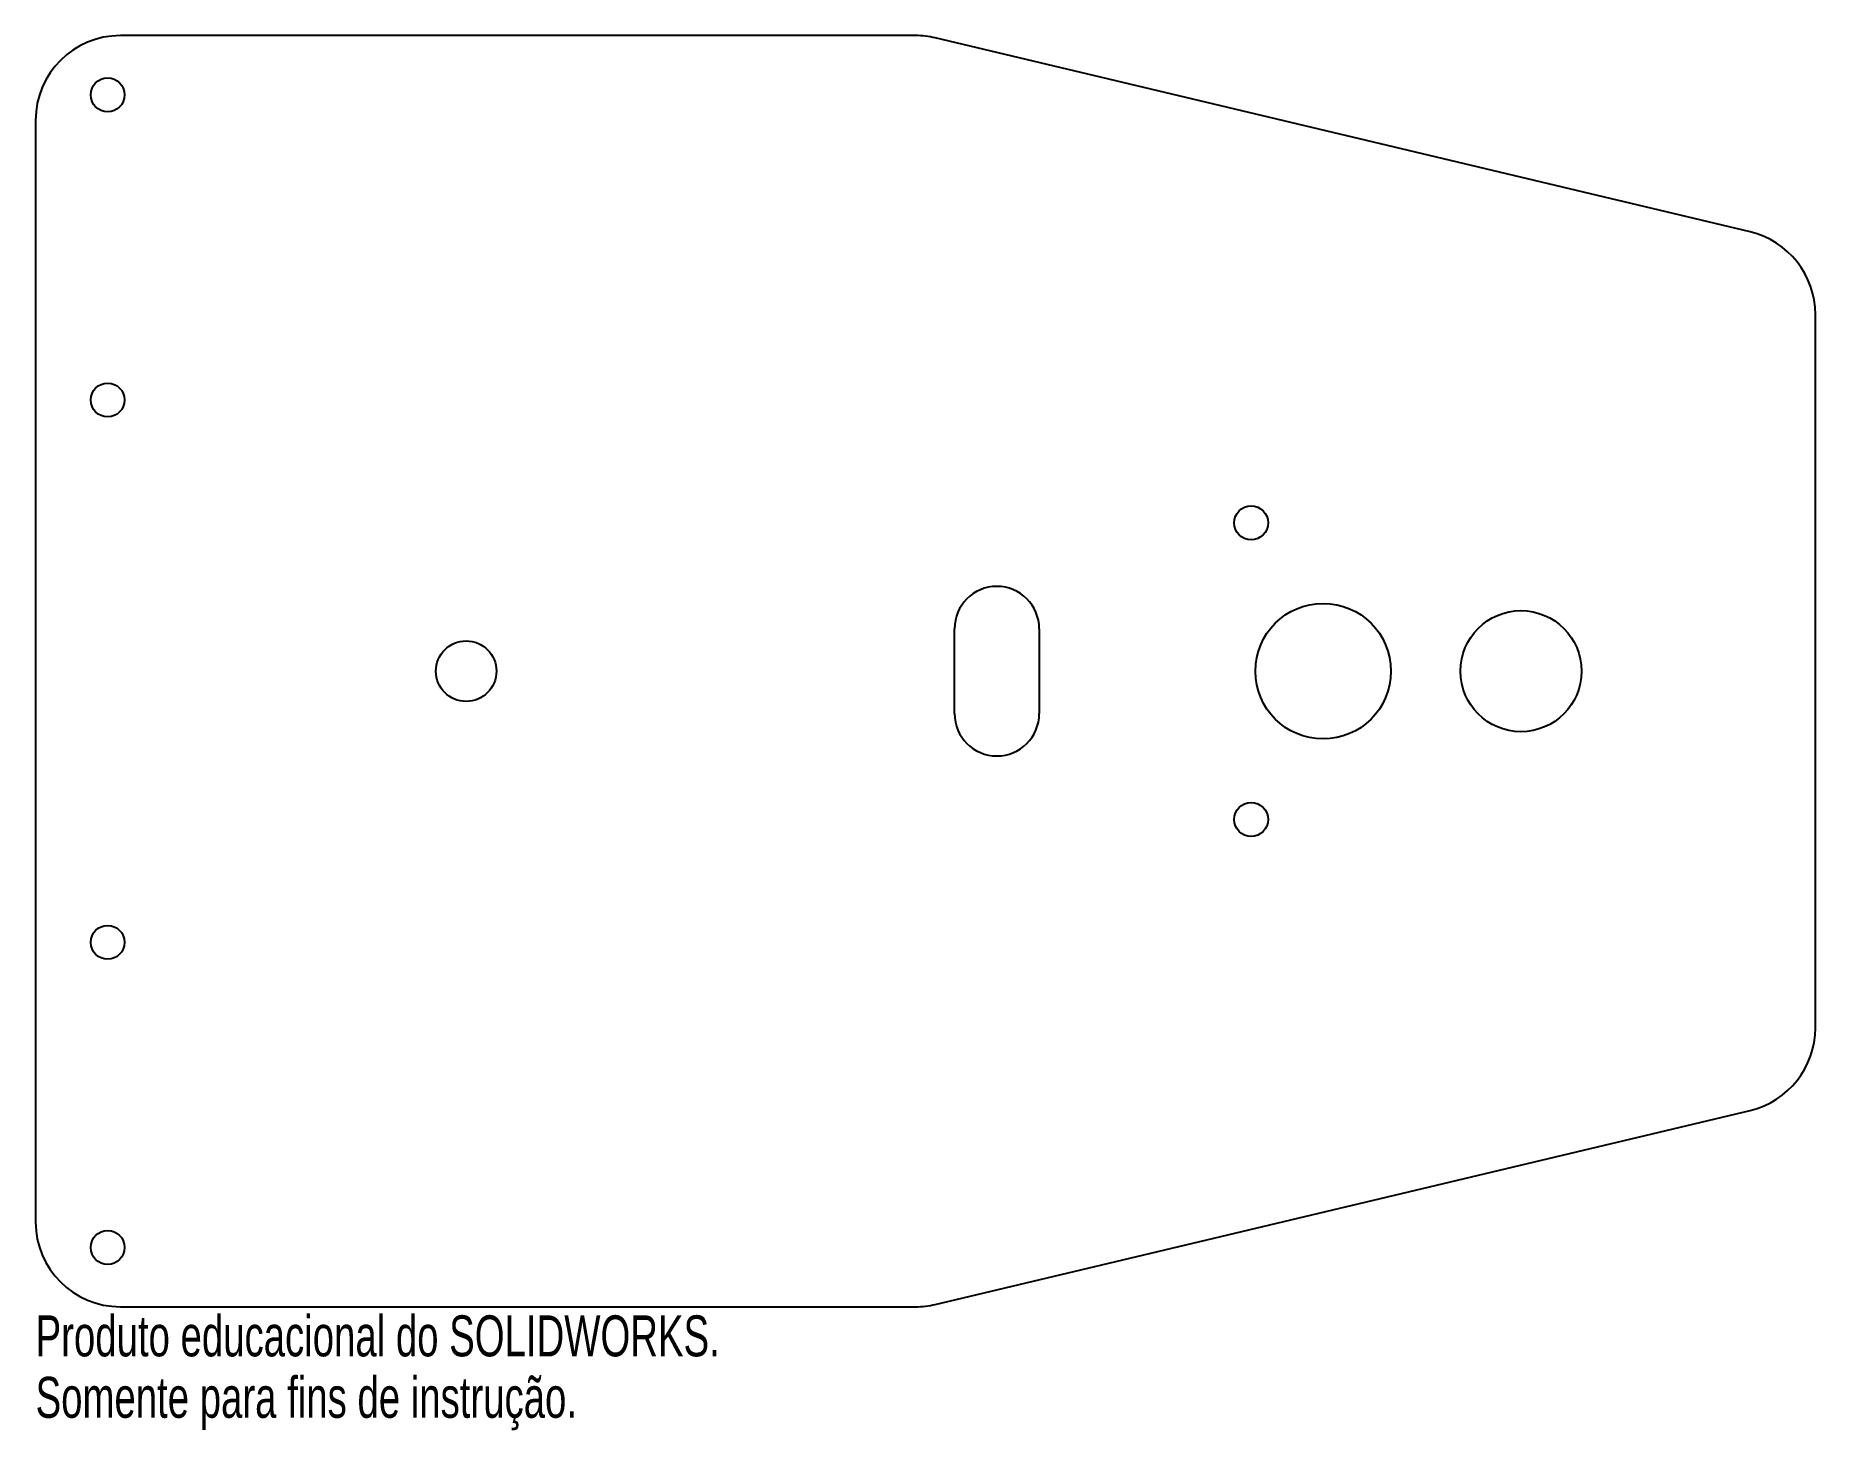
# Model space of a CAD drawing. Header units: millimetres. Extents: x 0 to 210, y -90 to 75.
import ezdxf

# ---------------------------------------------------------------- set-up
doc = ezdxf.new("R2010")
doc.units = ezdxf.units.MM
doc.styles.add('SLDTEXTSTYLE0', font='TXT', dxfattribs={"width": 0.7})

msp = doc.modelspace()

# ---------------------------------------------------------------- linework, layer by layer
at = {"color": 7, "linetype": 'Continuous', "lineweight": 25}
for p, q in [((103.83, 75), (10, 75)), ((202.32, 51.83), (106.14, 74.73)), ((0, 65), (0, -65)), ((210, -42.1), (210, 42.1)), ((108.42, -5), (108.42, 5)), ((118.42, 5), (118.42, -5)), ((106.14, -74.73), (202.32, -51.83)), ((10, -75), (103.83, -75))]:
    msp.add_line(p, q, dxfattribs=at)
for centre, radius in [((8.5, 68), 2), ((8.5, 32), 2), ((143.42, 17.5), 2), ((151.92, 0), 8), ((175.26, 0), 7.14), ((50.8, 0), 3.57), ((143.42, -17.5), 2), ((8.5, -32), 2), ((8.5, -68), 2)]:
    msp.add_circle(centre, radius, dxfattribs=at)
for centre, radius, start, end in [((10, 65), 10, 90, 180), ((103.83, 65), 10, 76.6075, 90), ((200, 42.1), 10, 0, 76.6075), ((113.42, 5), 5, 0, 180), ((113.42, -5), 5, 180, 0), ((200, -42.1), 10, 283.3925, 0), ((10, -65), 10, 180, 270), ((103.83, -65), 10, 270, 283.3925)]:
    msp.add_arc(centre, radius, start, end, dxfattribs=at)

# ---------------------------------------------------------------- texts
at = {"color": 7, "linetype": 'Continuous', "char_height": 4.8336, "attachment_point": 1, "style": 'SLDTEXTSTYLE0'}
for s, insert in [('Produto educacional do SOLIDWORKS.', (0, -76.02)), ('Somente para fins de instrução.', (0, -83.27))]:
    msp.add_mtext(s, dxfattribs=dict(at, insert=insert))

doc.saveas('drawing.dxf')
